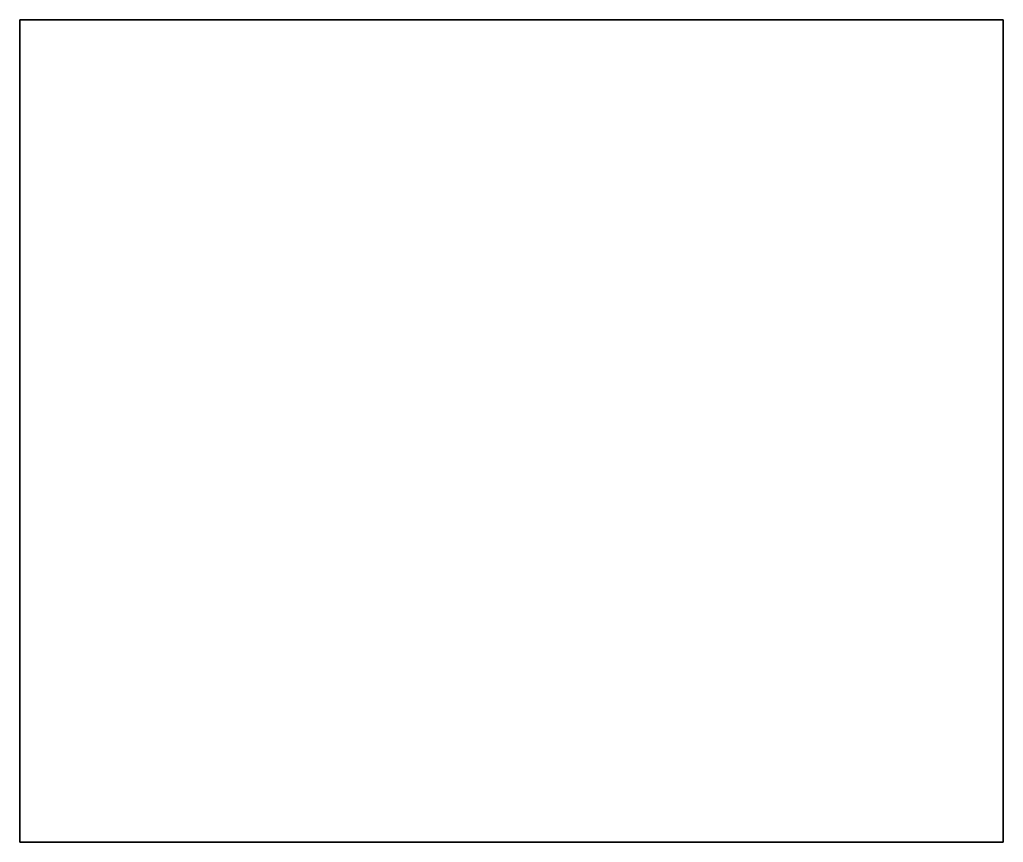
# Model space of a CAD drawing. Header units: millimetres. Extents: x 181 to 372, y -347 to -187.
import ezdxf

# ---------------------------------------------------------------- set-up
doc = ezdxf.new("R2010")
doc.units = ezdxf.units.MM
doc.layers.get('0').update_dxf_attribs({"linetype": 'CONTINUOUS'})

msp = doc.modelspace()

# ---------------------------------------------------------------- linework, layer by layer
for points in [[(372, -347.37), (180.5, -347.37), (180.5, -187.25), (372, -187.25)], [(180.5, -347.37), (372, -347.37), (372, -187.25), (180.5, -187.25)]]:
    msp.add_lwpolyline(points, close=True)

doc.saveas('drawing.dxf')
